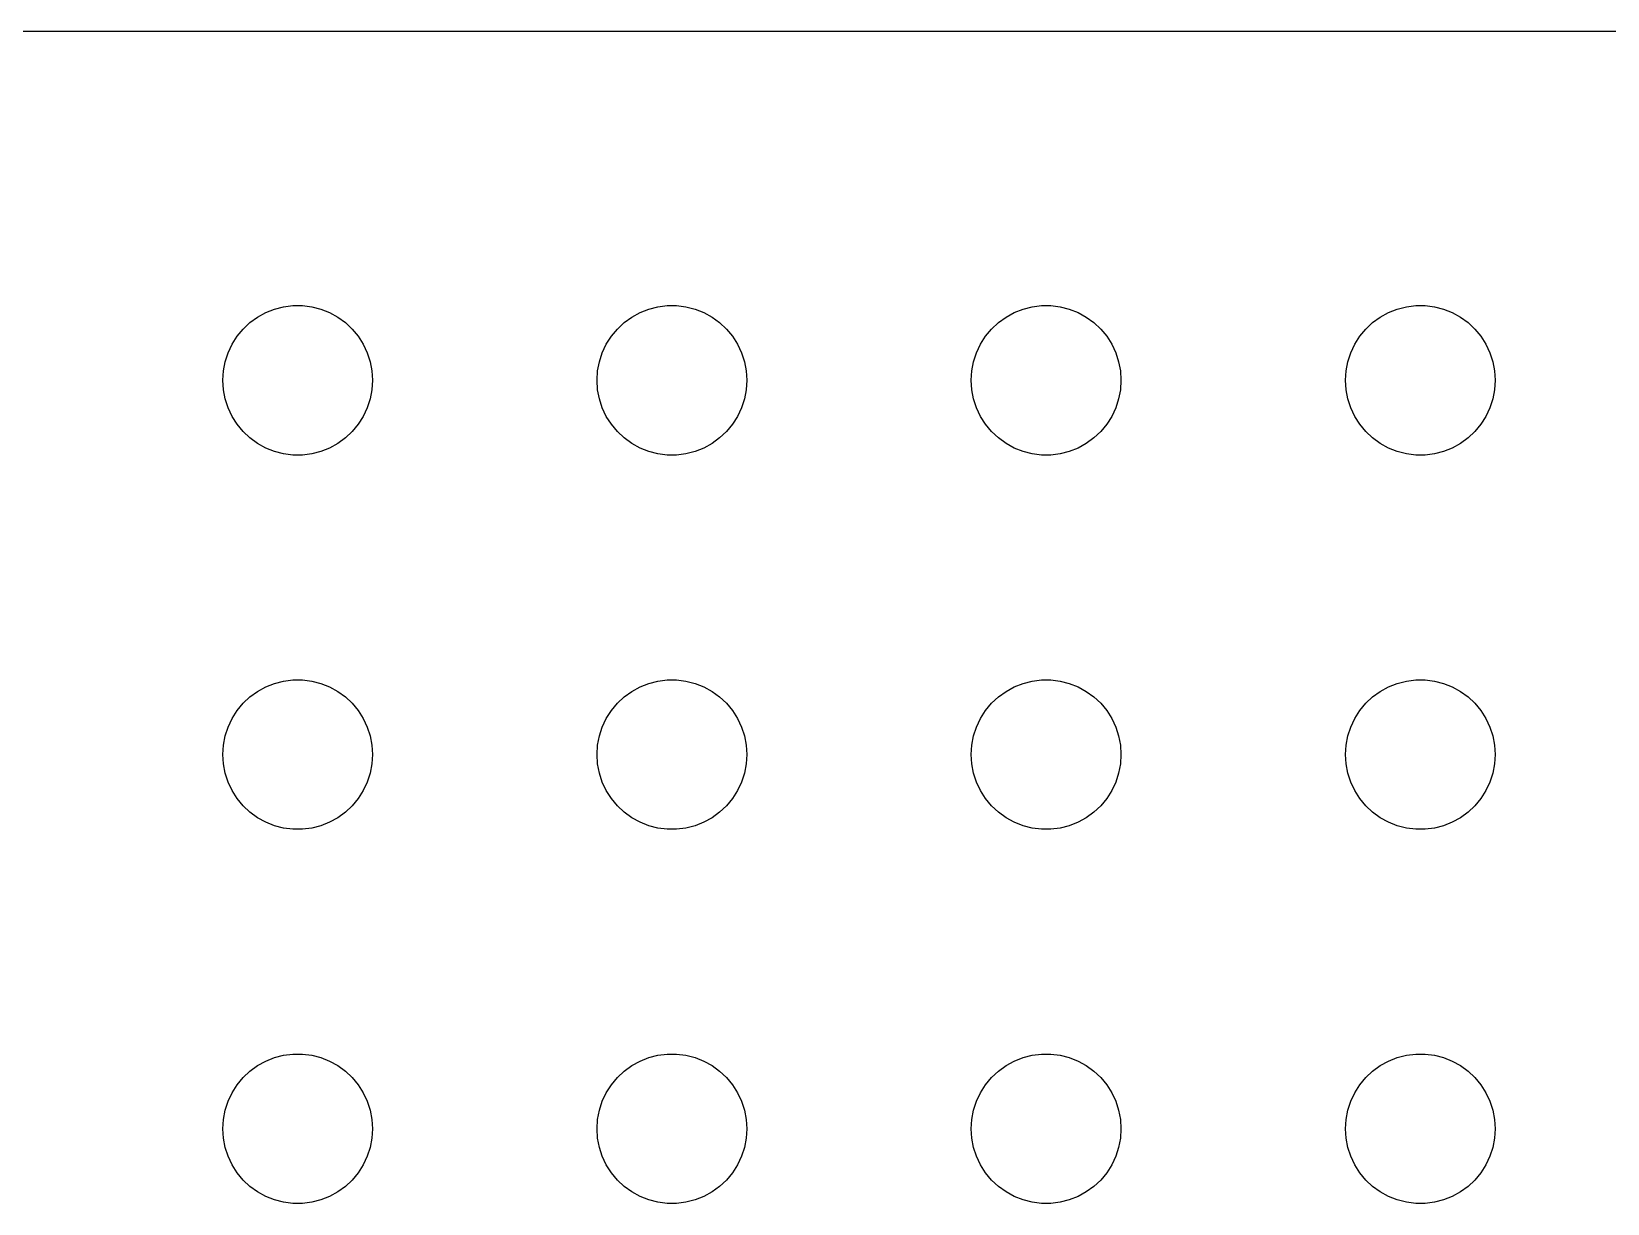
# Model space of a CAD drawing. Header units: metres. Extents: x -134 to 134, y 518 to 1078.
# Drawn here: x -35.33 to -3.75, y 940.5 to 963.99 of the extents above; entities that cross this region are included whole.
import ezdxf

# ---------------------------------------------------------------- set-up
doc = ezdxf.new("R2010")
doc.units = ezdxf.units.M

msp = doc.modelspace()

# ---------------------------------------------------------------- linework, layer by layer
for p, q in [((129.814, 963.99), (-129.814, 963.99)), ((-30.8037, 958.266), (-30.6387, 958.357)), ((-30.6387, 958.357), (-30.4635, 958.427)), ((-30.4635, 958.427), (-30.2811, 958.473)), ((-30.2811, 958.473), (-30.0942, 958.497)), ((-30.0942, 958.497), (-29.9058, 958.497)), ((-29.9058, 958.497), (-29.7189, 958.473)), ((-29.7189, 958.473), (-29.5365, 958.427)), ((-29.5365, 958.427), (-29.3613, 958.357)), ((-29.3613, 958.357), (-29.1963, 958.266)), ((-23.3037, 958.266), (-23.1387, 958.357)), ((-23.1387, 958.357), (-22.9635, 958.427)), ((-22.9635, 958.427), (-22.7811, 958.473)), ((-22.7811, 958.473), (-22.5942, 958.497)), ((-22.5942, 958.497), (-22.4058, 958.497)), ((-22.4058, 958.497), (-22.2189, 958.473)), ((-22.2189, 958.473), (-22.0365, 958.427)), ((-22.0365, 958.427), (-21.8613, 958.357)), ((-21.8613, 958.357), (-21.6963, 958.266)), ((-15.8037, 958.266), (-15.6387, 958.357)), ((-15.6387, 958.357), (-15.4635, 958.427)), ((-15.4635, 958.427), (-15.2811, 958.473)), ((-15.2811, 958.473), (-15.0942, 958.497)), ((-15.0942, 958.497), (-14.9058, 958.497)), ((-14.9058, 958.497), (-14.7189, 958.473)), ((-14.7189, 958.473), (-14.5365, 958.427)), ((-14.5365, 958.427), (-14.3613, 958.357)), ((-14.3613, 958.357), (-14.1963, 958.266)), ((-8.30373, 958.266), (-8.13866, 958.357)), ((-8.13866, 958.357), (-7.96352, 958.427)), ((-7.96352, 958.427), (-7.78107, 958.473)), ((-7.78107, 958.473), (-7.59418, 958.497)), ((-7.59418, 958.497), (-7.40581, 958.497)), ((-7.40581, 958.497), (-7.21892, 958.473)), ((-7.21892, 958.473), (-7.03647, 958.427)), ((-7.03647, 958.427), (-6.86133, 958.357)), ((-6.86133, 958.357), (-6.69626, 958.266)), ((-31.2135, 957.882), (-31.0934, 958.027)), ((-31.0934, 958.027), (-30.9561, 958.156)), ((-30.9561, 958.156), (-30.8037, 958.266)), ((-29.1963, 958.266), (-29.0439, 958.156)), ((-29.0439, 958.156), (-28.9065, 958.027)), ((-28.9065, 958.027), (-28.7865, 957.882)), ((-23.7135, 957.882), (-23.5934, 958.027)), ((-23.5934, 958.027), (-23.4561, 958.156)), ((-23.4561, 958.156), (-23.3037, 958.266)), ((-21.6963, 958.266), (-21.5439, 958.156)), ((-21.5439, 958.156), (-21.4065, 958.027)), ((-21.4065, 958.027), (-21.2865, 957.882)), ((-16.2135, 957.882), (-16.0934, 958.027)), ((-16.0934, 958.027), (-15.9561, 958.156)), ((-15.9561, 958.156), (-15.8037, 958.266)), ((-14.1963, 958.266), (-14.0439, 958.156)), ((-14.0439, 958.156), (-13.9065, 958.027)), ((-13.9065, 958.027), (-13.7865, 957.882)), ((-8.71352, 957.882), (-8.59344, 958.027)), ((-8.59344, 958.027), (-8.45613, 958.156)), ((-8.45613, 958.156), (-8.30373, 958.266)), ((-6.69626, 958.266), (-6.54385, 958.156)), ((-6.54385, 958.156), (-6.40654, 958.027)), ((-6.40654, 958.027), (-6.28647, 957.882)), ((-31.3947, 957.552), (-31.3145, 957.723)), ((-31.3145, 957.723), (-31.2135, 957.882)), ((-28.7865, 957.882), (-28.6855, 957.723)), ((-28.6855, 957.723), (-28.6053, 957.552)), ((-23.8947, 957.552), (-23.8145, 957.723)), ((-23.8145, 957.723), (-23.7135, 957.882)), ((-21.2865, 957.882), (-21.1855, 957.723)), ((-21.1855, 957.723), (-21.1053, 957.552)), ((-16.3947, 957.552), (-16.3145, 957.723)), ((-16.3145, 957.723), (-16.2135, 957.882)), ((-13.7865, 957.882), (-13.6855, 957.723)), ((-13.6855, 957.723), (-13.6053, 957.552)), ((-8.89465, 957.552), (-8.81445, 957.723)), ((-8.81445, 957.723), (-8.71352, 957.882)), ((-6.28647, 957.882), (-6.18553, 957.723)), ((-6.18553, 957.723), (-6.10533, 957.552)), ((-31.4882, 957.188), (-31.4529, 957.373)), ((-31.4529, 957.373), (-31.3947, 957.552)), ((-28.6053, 957.552), (-28.5471, 957.373)), ((-28.5471, 957.373), (-28.5118, 957.188)), ((-23.9882, 957.188), (-23.9529, 957.373)), ((-23.9529, 957.373), (-23.8947, 957.552)), ((-21.1053, 957.552), (-21.0471, 957.373)), ((-21.0471, 957.373), (-21.0118, 957.188)), ((-16.4882, 957.188), (-16.4529, 957.373)), ((-16.4529, 957.373), (-16.3947, 957.552)), ((-13.6053, 957.552), (-13.5471, 957.373)), ((-13.5471, 957.373), (-13.5118, 957.188)), ((-8.98816, 957.188), (-8.95287, 957.373)), ((-8.95287, 957.373), (-8.89465, 957.552)), ((-6.10533, 957.552), (-6.04712, 957.373)), ((-6.04712, 957.373), (-6.01183, 957.188)), ((-31.5, 957), (-31.4882, 957.188)), ((-28.5118, 957.188), (-28.5, 957)), ((-24, 957), (-23.9882, 957.188)), ((-21.0118, 957.188), (-21, 957)), ((-16.5, 957), (-16.4882, 957.188)), ((-13.5118, 957.188), (-13.5, 957)), ((-9, 957), (-8.98816, 957.188)), ((-6.01183, 957.188), (-6, 957)), ((-31.4882, 956.812), (-31.5, 957)), ((-31.4529, 956.627), (-31.4882, 956.812)), ((-28.5118, 956.812), (-28.5471, 956.627)), ((-28.5, 957), (-28.5118, 956.812)), ((-23.9882, 956.812), (-24, 957)), ((-23.9529, 956.627), (-23.9882, 956.812)), ((-21.0118, 956.812), (-21.0471, 956.627)), ((-21, 957), (-21.0118, 956.812)), ((-16.4882, 956.812), (-16.5, 957)), ((-16.4529, 956.627), (-16.4882, 956.812)), ((-13.5118, 956.812), (-13.5471, 956.627)), ((-13.5, 957), (-13.5118, 956.812)), ((-8.98816, 956.812), (-9, 957)), ((-8.95287, 956.627), (-8.98816, 956.812)), ((-6.01183, 956.812), (-6.04712, 956.627)), ((-6, 957), (-6.01183, 956.812)), ((-31.3947, 956.448), (-31.4529, 956.627)), ((-31.3145, 956.277), (-31.3947, 956.448)), ((-28.6053, 956.448), (-28.6855, 956.277)), ((-28.5471, 956.627), (-28.6053, 956.448)), ((-23.8947, 956.448), (-23.9529, 956.627)), ((-23.8145, 956.277), (-23.8947, 956.448)), ((-21.1053, 956.448), (-21.1855, 956.277)), ((-21.0471, 956.627), (-21.1053, 956.448)), ((-16.3947, 956.448), (-16.4529, 956.627)), ((-16.3145, 956.277), (-16.3947, 956.448)), ((-13.6053, 956.448), (-13.6855, 956.277)), ((-13.5471, 956.627), (-13.6053, 956.448)), ((-8.89465, 956.448), (-8.95287, 956.627)), ((-8.81445, 956.277), (-8.89465, 956.448)), ((-6.10533, 956.448), (-6.18553, 956.277)), ((-6.04712, 956.627), (-6.10533, 956.448)), ((-31.2135, 956.118), (-31.3145, 956.277)), ((-31.0934, 955.973), (-31.2135, 956.118)), ((-28.7865, 956.118), (-28.9065, 955.973)), ((-28.6855, 956.277), (-28.7865, 956.118)), ((-23.7135, 956.118), (-23.8145, 956.277)), ((-23.5934, 955.973), (-23.7135, 956.118)), ((-21.2865, 956.118), (-21.4065, 955.973)), ((-21.1855, 956.277), (-21.2865, 956.118)), ((-16.2135, 956.118), (-16.3145, 956.277)), ((-16.0934, 955.973), (-16.2135, 956.118)), ((-13.7865, 956.118), (-13.9065, 955.973)), ((-13.6855, 956.277), (-13.7865, 956.118)), ((-8.71352, 956.118), (-8.81445, 956.277)), ((-8.59344, 955.973), (-8.71352, 956.118)), ((-6.28647, 956.118), (-6.40654, 955.973)), ((-6.18553, 956.277), (-6.28647, 956.118)), ((-30.9561, 955.844), (-31.0934, 955.973)), ((-30.8037, 955.734), (-30.9561, 955.844)), ((-29.0439, 955.844), (-29.1963, 955.734)), ((-28.9065, 955.973), (-29.0439, 955.844)), ((-23.4561, 955.844), (-23.5934, 955.973)), ((-23.3037, 955.734), (-23.4561, 955.844)), ((-21.5439, 955.844), (-21.6963, 955.734)), ((-21.4065, 955.973), (-21.5439, 955.844)), ((-15.9561, 955.844), (-16.0934, 955.973)), ((-15.8037, 955.734), (-15.9561, 955.844)), ((-14.0439, 955.844), (-14.1963, 955.734)), ((-13.9065, 955.973), (-14.0439, 955.844)), ((-8.45613, 955.844), (-8.59344, 955.973)), ((-8.30373, 955.734), (-8.45613, 955.844)), ((-6.54385, 955.844), (-6.69626, 955.734)), ((-6.40654, 955.973), (-6.54385, 955.844)), ((-30.6387, 955.643), (-30.8037, 955.734)), ((-30.4635, 955.573), (-30.6387, 955.643)), ((-30.2811, 955.527), (-30.4635, 955.573)), ((-30.0942, 955.503), (-30.2811, 955.527)), ((-29.9058, 955.503), (-30.0942, 955.503)), ((-29.7189, 955.527), (-29.9058, 955.503)), ((-29.5365, 955.573), (-29.7189, 955.527)), ((-29.3613, 955.643), (-29.5365, 955.573)), ((-29.1963, 955.734), (-29.3613, 955.643)), ((-23.1387, 955.643), (-23.3037, 955.734)), ((-22.9635, 955.573), (-23.1387, 955.643)), ((-22.7811, 955.527), (-22.9635, 955.573)), ((-22.5942, 955.503), (-22.7811, 955.527)), ((-22.4058, 955.503), (-22.5942, 955.503)), ((-22.2189, 955.527), (-22.4058, 955.503)), ((-22.0365, 955.573), (-22.2189, 955.527)), ((-21.8613, 955.643), (-22.0365, 955.573)), ((-21.6963, 955.734), (-21.8613, 955.643)), ((-15.6387, 955.643), (-15.8037, 955.734)), ((-15.4635, 955.573), (-15.6387, 955.643)), ((-15.2811, 955.527), (-15.4635, 955.573)), ((-15.0942, 955.503), (-15.2811, 955.527)), ((-14.9058, 955.503), (-15.0942, 955.503)), ((-14.7189, 955.527), (-14.9058, 955.503)), ((-14.5365, 955.573), (-14.7189, 955.527)), ((-14.3613, 955.643), (-14.5365, 955.573)), ((-14.1963, 955.734), (-14.3613, 955.643)), ((-8.13866, 955.643), (-8.30373, 955.734)), ((-7.96352, 955.573), (-8.13866, 955.643)), ((-7.78107, 955.527), (-7.96352, 955.573)), ((-7.59418, 955.503), (-7.78107, 955.527)), ((-7.40581, 955.503), (-7.59418, 955.503)), ((-7.21892, 955.527), (-7.40581, 955.503)), ((-7.03647, 955.573), (-7.21892, 955.527)), ((-6.86133, 955.643), (-7.03647, 955.573)), ((-6.69626, 955.734), (-6.86133, 955.643)), ((-30.9561, 950.656), (-30.8037, 950.766)), ((-30.8037, 950.766), (-30.6387, 950.857)), ((-30.6387, 950.857), (-30.4635, 950.927)), ((-30.4635, 950.927), (-30.2811, 950.973)), ((-30.2811, 950.973), (-30.0942, 950.997)), ((-30.0942, 950.997), (-29.9058, 950.997)), ((-29.9058, 950.997), (-29.7189, 950.973)), ((-29.7189, 950.973), (-29.5365, 950.927)), ((-29.5365, 950.927), (-29.3613, 950.857)), ((-29.3613, 950.857), (-29.1963, 950.766)), ((-29.1963, 950.766), (-29.0439, 950.656)), ((-23.4561, 950.656), (-23.3037, 950.766)), ((-23.3037, 950.766), (-23.1387, 950.857)), ((-23.1387, 950.857), (-22.9635, 950.927)), ((-22.9635, 950.927), (-22.7811, 950.973)), ((-22.7811, 950.973), (-22.5942, 950.997)), ((-22.5942, 950.997), (-22.4058, 950.997)), ((-22.4058, 950.997), (-22.2189, 950.973)), ((-22.2189, 950.973), (-22.0365, 950.927)), ((-22.0365, 950.927), (-21.8613, 950.857)), ((-21.8613, 950.857), (-21.6963, 950.766)), ((-21.6963, 950.766), (-21.5439, 950.656)), ((-15.9561, 950.656), (-15.8037, 950.766)), ((-15.8037, 950.766), (-15.6387, 950.857)), ((-15.6387, 950.857), (-15.4635, 950.927)), ((-15.4635, 950.927), (-15.2811, 950.973)), ((-15.2811, 950.973), (-15.0942, 950.997)), ((-15.0942, 950.997), (-14.9058, 950.997)), ((-14.9058, 950.997), (-14.7189, 950.973)), ((-14.7189, 950.973), (-14.5365, 950.927)), ((-14.5365, 950.927), (-14.3613, 950.857)), ((-14.3613, 950.857), (-14.1963, 950.766)), ((-14.1963, 950.766), (-14.0439, 950.656)), ((-8.45613, 950.656), (-8.30373, 950.766)), ((-8.30373, 950.766), (-8.13866, 950.857)), ((-8.13866, 950.857), (-7.96352, 950.927)), ((-7.96352, 950.927), (-7.78107, 950.973)), ((-7.78107, 950.973), (-7.59418, 950.997)), ((-7.59418, 950.997), (-7.40581, 950.997)), ((-7.40581, 950.997), (-7.21892, 950.973)), ((-7.21892, 950.973), (-7.03647, 950.927)), ((-7.03647, 950.927), (-6.86133, 950.857)), ((-6.86133, 950.857), (-6.69626, 950.766)), ((-6.69626, 950.766), (-6.54385, 950.656)), ((-31.3145, 950.223), (-31.2135, 950.382)), ((-31.2135, 950.382), (-31.0934, 950.527)), ((-31.0934, 950.527), (-30.9561, 950.656)), ((-29.0439, 950.656), (-28.9065, 950.527)), ((-28.9065, 950.527), (-28.7865, 950.382)), ((-28.7865, 950.382), (-28.6855, 950.223)), ((-23.8145, 950.223), (-23.7135, 950.382)), ((-23.7135, 950.382), (-23.5934, 950.527)), ((-23.5934, 950.527), (-23.4561, 950.656)), ((-21.5439, 950.656), (-21.4065, 950.527)), ((-21.4065, 950.527), (-21.2865, 950.382)), ((-21.2865, 950.382), (-21.1855, 950.223)), ((-16.3145, 950.223), (-16.2135, 950.382)), ((-16.2135, 950.382), (-16.0934, 950.527)), ((-16.0934, 950.527), (-15.9561, 950.656)), ((-14.0439, 950.656), (-13.9065, 950.527)), ((-13.9065, 950.527), (-13.7865, 950.382)), ((-13.7865, 950.382), (-13.6855, 950.223)), ((-8.81445, 950.223), (-8.71352, 950.382)), ((-8.71352, 950.382), (-8.59344, 950.527)), ((-8.59344, 950.527), (-8.45613, 950.656)), ((-6.54385, 950.656), (-6.40654, 950.527)), ((-6.40654, 950.527), (-6.28647, 950.382)), ((-6.28647, 950.382), (-6.18553, 950.223)), ((-31.3947, 950.052), (-31.3145, 950.223)), ((-28.6855, 950.223), (-28.6053, 950.052)), ((-23.8947, 950.052), (-23.8145, 950.223)), ((-21.1855, 950.223), (-21.1053, 950.052)), ((-16.3947, 950.052), (-16.3145, 950.223)), ((-13.6855, 950.223), (-13.6053, 950.052)), ((-8.89465, 950.052), (-8.81445, 950.223)), ((-6.18553, 950.223), (-6.10533, 950.052)), ((-31.4882, 949.688), (-31.4529, 949.873)), ((-31.4529, 949.873), (-31.3947, 950.052)), ((-28.6053, 950.052), (-28.5471, 949.873)), ((-28.5471, 949.873), (-28.5118, 949.688)), ((-23.9882, 949.688), (-23.9529, 949.873)), ((-23.9529, 949.873), (-23.8947, 950.052)), ((-21.1053, 950.052), (-21.0471, 949.873)), ((-21.0471, 949.873), (-21.0118, 949.688)), ((-16.4882, 949.688), (-16.4529, 949.873)), ((-16.4529, 949.873), (-16.3947, 950.052)), ((-13.6053, 950.052), (-13.5471, 949.873)), ((-13.5471, 949.873), (-13.5118, 949.688)), ((-8.98816, 949.688), (-8.95287, 949.873)), ((-8.95287, 949.873), (-8.89465, 950.052)), ((-6.10533, 950.052), (-6.04712, 949.873)), ((-6.04712, 949.873), (-6.01183, 949.688)), ((-31.5, 949.5), (-31.4882, 949.688)), ((-31.4882, 949.312), (-31.5, 949.5)), ((-28.5118, 949.688), (-28.5, 949.5)), ((-28.5, 949.5), (-28.5118, 949.312)), ((-24, 949.5), (-23.9882, 949.688)), ((-23.9882, 949.312), (-24, 949.5)), ((-21.0118, 949.688), (-21, 949.5)), ((-21, 949.5), (-21.0118, 949.312)), ((-16.5, 949.5), (-16.4882, 949.688)), ((-16.4882, 949.312), (-16.5, 949.5)), ((-13.5118, 949.688), (-13.5, 949.5)), ((-13.5, 949.5), (-13.5118, 949.312)), ((-9, 949.5), (-8.98816, 949.688)), ((-8.98816, 949.312), (-9, 949.5)), ((-6.01183, 949.688), (-6, 949.5)), ((-6, 949.5), (-6.01183, 949.312)), ((-31.4529, 949.127), (-31.4882, 949.312)), ((-31.3947, 948.948), (-31.4529, 949.127)), ((-28.5471, 949.127), (-28.6053, 948.948)), ((-28.5118, 949.312), (-28.5471, 949.127)), ((-23.9529, 949.127), (-23.9882, 949.312)), ((-23.8947, 948.948), (-23.9529, 949.127)), ((-21.0471, 949.127), (-21.1053, 948.948)), ((-21.0118, 949.312), (-21.0471, 949.127)), ((-16.4529, 949.127), (-16.4882, 949.312)), ((-16.3947, 948.948), (-16.4529, 949.127)), ((-13.5471, 949.127), (-13.6053, 948.948)), ((-13.5118, 949.312), (-13.5471, 949.127)), ((-8.95287, 949.127), (-8.98816, 949.312)), ((-8.89465, 948.948), (-8.95287, 949.127)), ((-6.04712, 949.127), (-6.10533, 948.948)), ((-6.01183, 949.312), (-6.04712, 949.127)), ((-31.3145, 948.777), (-31.3947, 948.948)), ((-28.6053, 948.948), (-28.6855, 948.777)), ((-23.8145, 948.777), (-23.8947, 948.948)), ((-21.1053, 948.948), (-21.1855, 948.777)), ((-16.3145, 948.777), (-16.3947, 948.948)), ((-13.6053, 948.948), (-13.6855, 948.777)), ((-8.81445, 948.777), (-8.89465, 948.948)), ((-6.10533, 948.948), (-6.18553, 948.777)), ((-31.2135, 948.618), (-31.3145, 948.777)), ((-31.0934, 948.473), (-31.2135, 948.618)), ((-28.7865, 948.618), (-28.9065, 948.473)), ((-28.6855, 948.777), (-28.7865, 948.618)), ((-23.7135, 948.618), (-23.8145, 948.777)), ((-23.5934, 948.473), (-23.7135, 948.618)), ((-21.2865, 948.618), (-21.4065, 948.473)), ((-21.1855, 948.777), (-21.2865, 948.618)), ((-16.2135, 948.618), (-16.3145, 948.777)), ((-16.0934, 948.473), (-16.2135, 948.618)), ((-13.7865, 948.618), (-13.9065, 948.473)), ((-13.6855, 948.777), (-13.7865, 948.618)), ((-8.71352, 948.618), (-8.81445, 948.777)), ((-8.59344, 948.473), (-8.71352, 948.618)), ((-6.28647, 948.618), (-6.40654, 948.473)), ((-6.18553, 948.777), (-6.28647, 948.618)), ((-30.9561, 948.344), (-31.0934, 948.473)), ((-30.8037, 948.234), (-30.9561, 948.344)), ((-30.6387, 948.143), (-30.8037, 948.234)), ((-29.1963, 948.234), (-29.3613, 948.143)), ((-29.0439, 948.344), (-29.1963, 948.234)), ((-28.9065, 948.473), (-29.0439, 948.344)), ((-23.4561, 948.344), (-23.5934, 948.473)), ((-23.3037, 948.234), (-23.4561, 948.344)), ((-23.1387, 948.143), (-23.3037, 948.234)), ((-21.6963, 948.234), (-21.8613, 948.143)), ((-21.5439, 948.344), (-21.6963, 948.234)), ((-21.4065, 948.473), (-21.5439, 948.344)), ((-15.9561, 948.344), (-16.0934, 948.473)), ((-15.8037, 948.234), (-15.9561, 948.344)), ((-15.6387, 948.143), (-15.8037, 948.234)), ((-14.1963, 948.234), (-14.3613, 948.143)), ((-14.0439, 948.344), (-14.1963, 948.234)), ((-13.9065, 948.473), (-14.0439, 948.344)), ((-8.45613, 948.344), (-8.59344, 948.473)), ((-8.30373, 948.234), (-8.45613, 948.344)), ((-8.13866, 948.143), (-8.30373, 948.234)), ((-6.69626, 948.234), (-6.86133, 948.143)), ((-6.54385, 948.344), (-6.69626, 948.234)), ((-6.40654, 948.473), (-6.54385, 948.344)), ((-30.4635, 948.073), (-30.6387, 948.143)), ((-30.2811, 948.027), (-30.4635, 948.073)), ((-30.0942, 948.003), (-30.2811, 948.027)), ((-29.9058, 948.003), (-30.0942, 948.003)), ((-29.7189, 948.027), (-29.9058, 948.003)), ((-29.5365, 948.073), (-29.7189, 948.027)), ((-29.3613, 948.143), (-29.5365, 948.073)), ((-22.9635, 948.073), (-23.1387, 948.143)), ((-22.7811, 948.027), (-22.9635, 948.073)), ((-22.5942, 948.003), (-22.7811, 948.027)), ((-22.4058, 948.003), (-22.5942, 948.003)), ((-22.2189, 948.027), (-22.4058, 948.003)), ((-22.0365, 948.073), (-22.2189, 948.027)), ((-21.8613, 948.143), (-22.0365, 948.073)), ((-15.4635, 948.073), (-15.6387, 948.143)), ((-15.2811, 948.027), (-15.4635, 948.073)), ((-15.0942, 948.003), (-15.2811, 948.027)), ((-14.9058, 948.003), (-15.0942, 948.003)), ((-14.7189, 948.027), (-14.9058, 948.003)), ((-14.5365, 948.073), (-14.7189, 948.027)), ((-14.3613, 948.143), (-14.5365, 948.073)), ((-7.96352, 948.073), (-8.13866, 948.143)), ((-7.78107, 948.027), (-7.96352, 948.073)), ((-7.59418, 948.003), (-7.78107, 948.027)), ((-7.40581, 948.003), (-7.59418, 948.003)), ((-7.21892, 948.027), (-7.40581, 948.003)), ((-7.03647, 948.073), (-7.21892, 948.027)), ((-6.86133, 948.143), (-7.03647, 948.073)), ((-30.6387, 943.357), (-30.4635, 943.427)), ((-30.4635, 943.427), (-30.2811, 943.473)), ((-30.2811, 943.473), (-30.0942, 943.497)), ((-30.0942, 943.497), (-29.9058, 943.497)), ((-29.9058, 943.497), (-29.7189, 943.473)), ((-29.7189, 943.473), (-29.5365, 943.427)), ((-29.5365, 943.427), (-29.3613, 943.357)), ((-23.1387, 943.357), (-22.9635, 943.427)), ((-22.9635, 943.427), (-22.7811, 943.473)), ((-22.7811, 943.473), (-22.5942, 943.497)), ((-22.5942, 943.497), (-22.4058, 943.497)), ((-22.4058, 943.497), (-22.2189, 943.473)), ((-22.2189, 943.473), (-22.0365, 943.427)), ((-22.0365, 943.427), (-21.8613, 943.357)), ((-15.6387, 943.357), (-15.4635, 943.427)), ((-15.4635, 943.427), (-15.2811, 943.473)), ((-15.2811, 943.473), (-15.0942, 943.497)), ((-15.0942, 943.497), (-14.9058, 943.497)), ((-14.9058, 943.497), (-14.7189, 943.473)), ((-14.7189, 943.473), (-14.5365, 943.427)), ((-14.5365, 943.427), (-14.3613, 943.357)), ((-8.13866, 943.357), (-7.96352, 943.427)), ((-7.96352, 943.427), (-7.78107, 943.473)), ((-7.78107, 943.473), (-7.59418, 943.497)), ((-7.59418, 943.497), (-7.40581, 943.497)), ((-7.40581, 943.497), (-7.21892, 943.473)), ((-7.21892, 943.473), (-7.03647, 943.427)), ((-7.03647, 943.427), (-6.86133, 943.357)), ((-31.0934, 943.027), (-30.9561, 943.156)), ((-30.9561, 943.156), (-30.8037, 943.266)), ((-30.8037, 943.266), (-30.6387, 943.357)), ((-29.3613, 943.357), (-29.1963, 943.266)), ((-29.1963, 943.266), (-29.0439, 943.156)), ((-29.0439, 943.156), (-28.9065, 943.027)), ((-23.5934, 943.027), (-23.4561, 943.156)), ((-23.4561, 943.156), (-23.3037, 943.266)), ((-23.3037, 943.266), (-23.1387, 943.357)), ((-21.8613, 943.357), (-21.6963, 943.266)), ((-21.6963, 943.266), (-21.5439, 943.156)), ((-21.5439, 943.156), (-21.4065, 943.027)), ((-16.0934, 943.027), (-15.9561, 943.156)), ((-15.9561, 943.156), (-15.8037, 943.266)), ((-15.8037, 943.266), (-15.6387, 943.357)), ((-14.3613, 943.357), (-14.1963, 943.266)), ((-14.1963, 943.266), (-14.0439, 943.156)), ((-14.0439, 943.156), (-13.9065, 943.027)), ((-8.59344, 943.027), (-8.45613, 943.156)), ((-8.45613, 943.156), (-8.30373, 943.266)), ((-8.30373, 943.266), (-8.13866, 943.357)), ((-6.86133, 943.357), (-6.69626, 943.266)), ((-6.69626, 943.266), (-6.54385, 943.156)), ((-6.54385, 943.156), (-6.40654, 943.027)), ((-31.3145, 942.723), (-31.2135, 942.882)), ((-31.2135, 942.882), (-31.0934, 943.027)), ((-28.9065, 943.027), (-28.7865, 942.882)), ((-28.7865, 942.882), (-28.6855, 942.723)), ((-23.8145, 942.723), (-23.7135, 942.882)), ((-23.7135, 942.882), (-23.5934, 943.027)), ((-21.4065, 943.027), (-21.2865, 942.882)), ((-21.2865, 942.882), (-21.1855, 942.723)), ((-16.3145, 942.723), (-16.2135, 942.882)), ((-16.2135, 942.882), (-16.0934, 943.027)), ((-13.9065, 943.027), (-13.7865, 942.882)), ((-13.7865, 942.882), (-13.6855, 942.723)), ((-8.81445, 942.723), (-8.71352, 942.882)), ((-8.71352, 942.882), (-8.59344, 943.027)), ((-6.40654, 943.027), (-6.28647, 942.882)), ((-6.28647, 942.882), (-6.18553, 942.723)), ((-31.4529, 942.373), (-31.3947, 942.552)), ((-31.3947, 942.552), (-31.3145, 942.723)), ((-28.6855, 942.723), (-28.6053, 942.552)), ((-28.6053, 942.552), (-28.5471, 942.373)), ((-23.9529, 942.373), (-23.8947, 942.552)), ((-23.8947, 942.552), (-23.8145, 942.723)), ((-21.1855, 942.723), (-21.1053, 942.552)), ((-21.1053, 942.552), (-21.0471, 942.373)), ((-16.4529, 942.373), (-16.3947, 942.552)), ((-16.3947, 942.552), (-16.3145, 942.723)), ((-13.6855, 942.723), (-13.6053, 942.552)), ((-13.6053, 942.552), (-13.5471, 942.373)), ((-8.95287, 942.373), (-8.89465, 942.552)), ((-8.89465, 942.552), (-8.81445, 942.723)), ((-6.18553, 942.723), (-6.10533, 942.552)), ((-6.10533, 942.552), (-6.04712, 942.373)), ((-31.5, 942), (-31.4882, 942.188)), ((-31.4882, 942.188), (-31.4529, 942.373)), ((-28.5471, 942.373), (-28.5118, 942.188)), ((-28.5118, 942.188), (-28.5, 942)), ((-24, 942), (-23.9882, 942.188)), ((-23.9882, 942.188), (-23.9529, 942.373)), ((-21.0471, 942.373), (-21.0118, 942.188)), ((-21.0118, 942.188), (-21, 942)), ((-16.5, 942), (-16.4882, 942.188)), ((-16.4882, 942.188), (-16.4529, 942.373)), ((-13.5471, 942.373), (-13.5118, 942.188)), ((-13.5118, 942.188), (-13.5, 942)), ((-9, 942), (-8.98816, 942.188)), ((-8.98816, 942.188), (-8.95287, 942.373)), ((-6.04712, 942.373), (-6.01183, 942.188)), ((-6.01183, 942.188), (-6, 942)), ((-31.4882, 941.812), (-31.5, 942)), ((-28.5, 942), (-28.5118, 941.812)), ((-23.9882, 941.812), (-24, 942)), ((-21, 942), (-21.0118, 941.812)), ((-16.4882, 941.812), (-16.5, 942)), ((-13.5, 942), (-13.5118, 941.812)), ((-8.98816, 941.812), (-9, 942)), ((-6, 942), (-6.01183, 941.812)), ((-31.4529, 941.627), (-31.4882, 941.812)), ((-31.3947, 941.448), (-31.4529, 941.627)), ((-28.5471, 941.627), (-28.6053, 941.448)), ((-28.5118, 941.812), (-28.5471, 941.627)), ((-23.9529, 941.627), (-23.9882, 941.812)), ((-23.8947, 941.448), (-23.9529, 941.627)), ((-21.0471, 941.627), (-21.1053, 941.448)), ((-21.0118, 941.812), (-21.0471, 941.627)), ((-16.4529, 941.627), (-16.4882, 941.812)), ((-16.3947, 941.448), (-16.4529, 941.627)), ((-13.5471, 941.627), (-13.6053, 941.448)), ((-13.5118, 941.812), (-13.5471, 941.627)), ((-8.95287, 941.627), (-8.98816, 941.812)), ((-8.89465, 941.448), (-8.95287, 941.627)), ((-6.04712, 941.627), (-6.10533, 941.448)), ((-6.01183, 941.812), (-6.04712, 941.627)), ((-31.3145, 941.277), (-31.3947, 941.448)), ((-31.2135, 941.118), (-31.3145, 941.277)), ((-28.6855, 941.277), (-28.7865, 941.118)), ((-28.6053, 941.448), (-28.6855, 941.277)), ((-23.8145, 941.277), (-23.8947, 941.448)), ((-23.7135, 941.118), (-23.8145, 941.277)), ((-21.1855, 941.277), (-21.2865, 941.118)), ((-21.1053, 941.448), (-21.1855, 941.277)), ((-16.3145, 941.277), (-16.3947, 941.448)), ((-16.2135, 941.118), (-16.3145, 941.277)), ((-13.6855, 941.277), (-13.7865, 941.118)), ((-13.6053, 941.448), (-13.6855, 941.277)), ((-8.81445, 941.277), (-8.89465, 941.448)), ((-8.71352, 941.118), (-8.81445, 941.277)), ((-6.18553, 941.277), (-6.28647, 941.118)), ((-6.10533, 941.448), (-6.18553, 941.277)), ((-31.0934, 940.973), (-31.2135, 941.118)), ((-30.9561, 940.844), (-31.0934, 940.973)), ((-28.9065, 940.973), (-29.0439, 940.844)), ((-28.7865, 941.118), (-28.9065, 940.973)), ((-23.5934, 940.973), (-23.7135, 941.118)), ((-23.4561, 940.844), (-23.5934, 940.973)), ((-21.4065, 940.973), (-21.5439, 940.844)), ((-21.2865, 941.118), (-21.4065, 940.973)), ((-16.0934, 940.973), (-16.2135, 941.118)), ((-15.9561, 940.844), (-16.0934, 940.973)), ((-13.9065, 940.973), (-14.0439, 940.844)), ((-13.7865, 941.118), (-13.9065, 940.973)), ((-8.59344, 940.973), (-8.71352, 941.118)), ((-8.45613, 940.844), (-8.59344, 940.973)), ((-6.40654, 940.973), (-6.54385, 940.844)), ((-6.28647, 941.118), (-6.40654, 940.973)), ((-30.8037, 940.734), (-30.9561, 940.844)), ((-30.6387, 940.643), (-30.8037, 940.734)), ((-30.4635, 940.573), (-30.6387, 940.643)), ((-29.3613, 940.643), (-29.5365, 940.573)), ((-29.1963, 940.734), (-29.3613, 940.643)), ((-29.0439, 940.844), (-29.1963, 940.734)), ((-23.3037, 940.734), (-23.4561, 940.844)), ((-23.1387, 940.643), (-23.3037, 940.734)), ((-22.9635, 940.573), (-23.1387, 940.643)), ((-21.8613, 940.643), (-22.0365, 940.573)), ((-21.6963, 940.734), (-21.8613, 940.643)), ((-21.5439, 940.844), (-21.6963, 940.734)), ((-15.8037, 940.734), (-15.9561, 940.844)), ((-15.6387, 940.643), (-15.8037, 940.734)), ((-15.4635, 940.573), (-15.6387, 940.643)), ((-14.3613, 940.643), (-14.5365, 940.573)), ((-14.1963, 940.734), (-14.3613, 940.643)), ((-14.0439, 940.844), (-14.1963, 940.734)), ((-8.30373, 940.734), (-8.45613, 940.844)), ((-8.13866, 940.643), (-8.30373, 940.734)), ((-7.96352, 940.573), (-8.13866, 940.643)), ((-6.86133, 940.643), (-7.03647, 940.573)), ((-6.69626, 940.734), (-6.86133, 940.643)), ((-6.54385, 940.844), (-6.69626, 940.734)), ((-30.2811, 940.527), (-30.4635, 940.573)), ((-30.0942, 940.503), (-30.2811, 940.527)), ((-29.9058, 940.503), (-30.0942, 940.503)), ((-29.7189, 940.527), (-29.9058, 940.503)), ((-29.5365, 940.573), (-29.7189, 940.527)), ((-22.7811, 940.527), (-22.9635, 940.573)), ((-22.5942, 940.503), (-22.7811, 940.527)), ((-22.4058, 940.503), (-22.5942, 940.503)), ((-22.2189, 940.527), (-22.4058, 940.503)), ((-22.0365, 940.573), (-22.2189, 940.527)), ((-15.2811, 940.527), (-15.4635, 940.573)), ((-15.0942, 940.503), (-15.2811, 940.527)), ((-14.9058, 940.503), (-15.0942, 940.503)), ((-14.7189, 940.527), (-14.9058, 940.503)), ((-14.5365, 940.573), (-14.7189, 940.527)), ((-7.78107, 940.527), (-7.96352, 940.573)), ((-7.59418, 940.503), (-7.78107, 940.527)), ((-7.40581, 940.503), (-7.59418, 940.503)), ((-7.21892, 940.527), (-7.40581, 940.503)), ((-7.03647, 940.573), (-7.21892, 940.527))]:
    msp.add_line(p, q)

doc.saveas('drawing.dxf')
